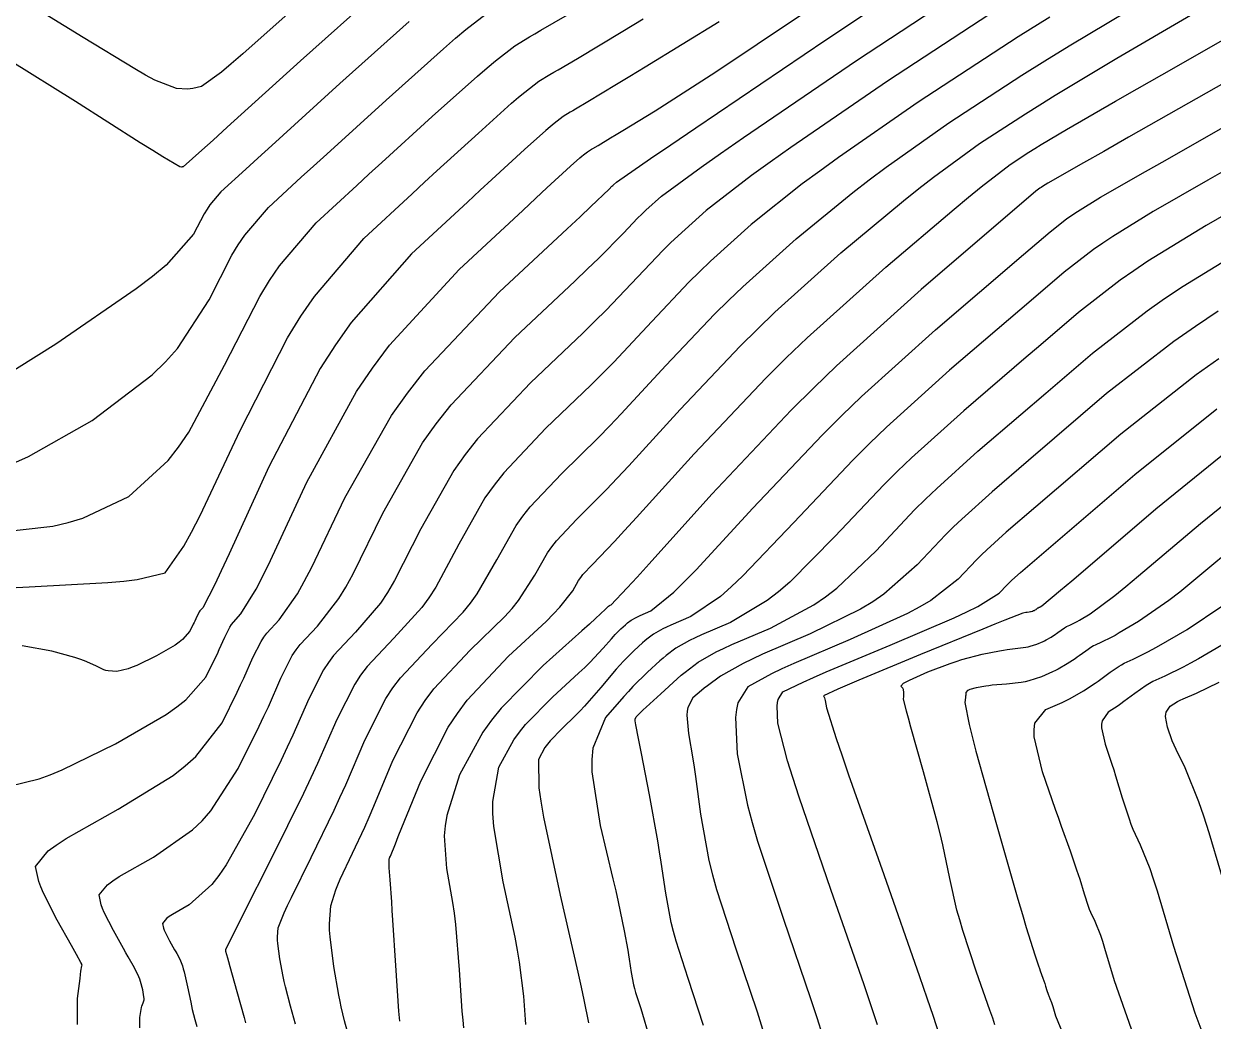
# Model space of a CAD drawing. Header units: metres. Extents: x 837117 to 838477, y 1189012 to 1191015.
# Drawn here: x 837552.6 to 837608.5, y 1190160.4 to 1190207.3 of the extents above; entities that cross this region are included whole.
import ezdxf

# ---------------------------------------------------------------- set-up
doc = ezdxf.new("R2010")
doc.units = ezdxf.units.M
doc.header["$LTSCALE"] = 0.3
doc.layers.add('COTAS 10', color=1, linetype='Continuous')
doc.layers.add('COTAS INT', color=252, linetype='Continuous')

msp = doc.modelspace()

# ---------------------------------------------------------------- linework, layer by layer
at = {"layer": 'COTAS 10'}
for points, elevation in [([(837558.094, 1190160.105), (837558.097, 1190160.586), (837558.153, 1190160.972), (837558.17, 1190161.053), (837558.187, 1190161.123), (837558.251, 1190161.281), (837558.289, 1190161.426), (837558.289, 1190161.487), (837558.286, 1190161.558), (837558.235, 1190161.886), (837558.126, 1190162.28), (837558.085, 1190162.392), (837558.039, 1190162.504), (837557.836, 1190162.918), (837557.543, 1190163.444), (837557.441, 1190163.627), (837557.33, 1190163.827), (837556.853, 1190164.681), (837556.423, 1190165.521), (837556.341, 1190165.711), (837556.276, 1190165.882), (837556.175, 1190166.347), (837556.571, 1190166.829), (837556.819, 1190167.012), (837557.128, 1190167.216), (837558.741, 1190168.129), (837560.57, 1190169.405), (837561.015, 1190169.838), (837561.433, 1190170.306), (837562.718, 1190172.282), (837563.7, 1190174.273), (837563.926, 1190174.749), (837564.133, 1190175.194), (837564.716, 1190176.53), (837565.257, 1190177.591), (837565.437, 1190177.862), (837565.63, 1190178.123), (837566.438, 1190178.984), (837567.453, 1190180.28), (837567.776, 1190180.816), (837568.119, 1190181.429), (837569.509, 1190184.281), (837571.381, 1190187.587), (837572.027, 1190188.487), (837572.728, 1190189.379), (837575.719, 1190192.544), (837578.542, 1190195.192), (837579.135, 1190195.759), (837579.648, 1190196.254), (837580.822, 1190197.441), (837581.487, 1190198.143), (837581.679, 1190198.332), (837581.874, 1190198.52), (837582.606, 1190199.178), (837584.471, 1190200.548), (837585.381, 1190201.184), (837586.461, 1190201.931), (837591.783, 1190205.557), (837598.114, 1190209.738)], 1660), ([(837551.057, 1190183.353), (837554.003, 1190183.683), (837554.729, 1190183.852), (837555.416, 1190184.054), (837557.572, 1190185.065), (837559.42, 1190186.76), (837559.912, 1190187.394), (837560.396, 1190188.1), (837562.077, 1190191.241), (837563.727, 1190194.46), (837564.192, 1190195.215), (837564.661, 1190195.909), (837566.385, 1190197.923), (837568.284, 1190199.679), (837568.863, 1190200.211), (837569.465, 1190200.763), (837571.834, 1190202.922), (837573.962, 1190204.824), (837574.412, 1190205.214), (837574.803, 1190205.545), (837575.713, 1190206.247), (837576.409, 1190206.662), (837576.663, 1190206.812), (837576.945, 1190206.977), (837578.188, 1190207.7)], 1650), ([(837570.317, 1190160.414), (837570.272, 1190160.886), (837570.117, 1190163.027), (837569.988, 1190165.156), (837569.959, 1190165.62), (837569.932, 1190166.031), (837569.859, 1190167.062), (837569.819, 1190167.62), (837569.812, 1190167.733), (837569.808, 1190167.827), (837569.811, 1190168.017), (837569.829, 1190168.085), (837569.835, 1190168.103), (837569.841, 1190168.12), (837569.867, 1190168.178), (837570.103, 1190168.75), (837570.241, 1190169.091), (837570.412, 1190169.512), (837571.294, 1190171.691), (837572.589, 1190174.232), (837573.02, 1190174.881), (837573.483, 1190175.506), (837575.417, 1190177.566), (837577.183, 1190179.197), (837577.539, 1190179.551), (837577.838, 1190179.863), (837578.438, 1190180.638), (837578.716, 1190181.13), (837578.812, 1190181.264), (837578.917, 1190181.397), (837579.362, 1190181.868), (837580.401, 1190182.95), (837580.878, 1190183.468), (837581.439, 1190184.08), (837584.151, 1190187.08), (837587.51, 1190190.625), (837588.478, 1190191.581), (837589.462, 1190192.526), (837593.155, 1190195.849), (837596.364, 1190198.567), (837597.043, 1190199.131), (837597.632, 1190199.613), (837599.004, 1190200.674), (837599.883, 1190201.247), (837600.161, 1190201.421), (837600.455, 1190201.602), (837601.641, 1190202.315), (837603.956, 1190203.651), (837604.961, 1190204.226), (837606.125, 1190204.889), (837611.641, 1190208.025)], 1670), ([(837584.587, 1190160.213), (837583.868, 1190162.416), (837583.297, 1190164.181), (837583.175, 1190164.626), (837583.068, 1190165.051), (837582.812, 1190166.426), (837582.599, 1190167.894), (837582.52, 1190168.378), (837582.432, 1190168.895), (837582.043, 1190171.045), (837581.673, 1190172.991), (837581.598, 1190173.381), (837581.535, 1190173.706), (837581.405, 1190174.341), (837581.377, 1190174.529), (837581.377, 1190174.571), (837581.381, 1190174.61), (837581.425, 1190174.717), (837581.642, 1190174.933), (837581.755, 1190175.041), (837581.89, 1190175.169), (837582.572, 1190175.805), (837583.348, 1190176.501), (837583.543, 1190176.667), (837583.729, 1190176.822), (837584.332, 1190177.283), (837585.186, 1190177.764), (837585.531, 1190177.93), (837585.923, 1190178.112), (837587.731, 1190178.888), (837589.778, 1190179.975), (837590.321, 1190180.352), (837590.854, 1190180.762), (837592.695, 1190182.52), (837594.508, 1190184.438), (837595.024, 1190184.949), (837595.546, 1190185.452), (837597.48, 1190187.196), (837599.507, 1190188.93), (837600.675, 1190189.93), (837602.869, 1190191.807), (837605.434, 1190193.794), (837606.257, 1190194.366), (837607.128, 1190194.948), (837610.684, 1190197.131)], 1680), ([(837598.285, 1190160.242), (837598.178, 1190160.561), (837598.05, 1190160.932), (837597.424, 1190162.713), (837596.771, 1190164.682), (837596.627, 1190165.173), (837596.498, 1190165.639), (837596.164, 1190167.125), (837595.832, 1190168.703), (837595.704, 1190169.228), (837595.562, 1190169.79), (837594.919, 1190172.136), (837594.325, 1190174.239), (837594.213, 1190174.647), (837594.123, 1190174.981), (837593.989, 1190175.557), (837594, 1190175.655), (837594.002, 1190175.687), (837594.003, 1190175.721), (837594.005, 1190175.862), (837593.983, 1190176.001), (837593.97, 1190176.034), (837593.953, 1190176.064), (837593.865, 1190176.154), (837593.992, 1190176.302), (837594.11, 1190176.369), (837594.264, 1190176.447), (837595.122, 1190176.824), (837596.179, 1190177.226), (837596.459, 1190177.32), (837596.733, 1190177.407), (837597.679, 1190177.655), (837598.49, 1190177.821), (837598.679, 1190177.855), (837598.853, 1190177.884), (837599.355, 1190177.944), (837599.738, 1190177.989), (837599.837, 1190178.008), (837599.933, 1190178.03), (837600.257, 1190178.133), (837600.545, 1190178.258), (837600.619, 1190178.294), (837600.69, 1190178.33), (837600.925, 1190178.465), (837601.13, 1190178.6), (837601.182, 1190178.636), (837601.232, 1190178.672), (837601.399, 1190178.794), (837601.556, 1190178.903), (837601.6, 1190178.929), (837601.645, 1190178.954), (837601.809, 1190179.029), (837602.056, 1190179.15), (837602.154, 1190179.203), (837602.263, 1190179.264), (837602.764, 1190179.556), (837603.913, 1190180.419), (837604.432, 1190180.84), (837605.037, 1190181.34), (837607.95, 1190183.804), (837611.331, 1190186.538)], 1690)]:
    msp.add_lwpolyline(points, dxfattribs=dict(at, elevation=elevation))
at = {"layer": 'COTAS INT'}
for points, elevation in [([(837555.161, 1190160.267), (837555.17, 1190161.487), (837555.284, 1190162.429), (837555.307, 1190162.612), (837555.327, 1190162.76), (837555.372, 1190163.01), (837555.378, 1190163.053), (837555.374, 1190163.071), (837555.368, 1190163.09), (837555.325, 1190163.18), (837555.119, 1190163.549), (837554.879, 1190163.98), (837554.215, 1190165.168), (837553.565, 1190166.437), (837553.442, 1190166.724), (837553.343, 1190166.983), (837553.19, 1190167.685), (837553.789, 1190168.414), (837554.164, 1190168.69), (837554.63, 1190168.999), (837557.069, 1190170.379), (837559.662, 1190171.968), (837560.226, 1190172.408), (837560.723, 1190172.847), (837561.96, 1190174.435), (837562.668, 1190175.87), (837562.831, 1190176.214), (837562.98, 1190176.534), (837563.401, 1190177.498), (837563.791, 1190178.263), (837563.92, 1190178.459), (837564.06, 1190178.647), (837564.642, 1190179.267), (837565.507, 1190180.497), (837565.824, 1190181.069), (837566.175, 1190181.742), (837567.723, 1190185.009), (837569.914, 1190188.879), (837570.669, 1190189.931), (837571.49, 1190190.975), (837574.991, 1190194.679), (837578.17, 1190197.64), (837578.787, 1190198.217), (837579.29, 1190198.689), (837580.156, 1190199.513), (837580.283, 1190199.647), (837580.32, 1190199.683), (837580.357, 1190199.718), (837580.496, 1190199.844), (837582.092, 1190200.944), (837583.048, 1190201.594), (837584.227, 1190202.394), (837590.339, 1190206.533), (837597.326, 1190211.18)], 1658), ([(837551.958, 1190171.456), (837553.369, 1190171.798), (837553.882, 1190171.992), (837554.45, 1190172.229), (837556.944, 1190173.441), (837559.327, 1190174.831), (837559.824, 1190175.18), (837560.25, 1190175.513), (837561.202, 1190176.588), (837561.636, 1190177.468), (837561.736, 1190177.679), (837561.827, 1190177.875), (837562.085, 1190178.466), (837562.324, 1190178.935), (837562.404, 1190179.055), (837562.489, 1190179.17), (837562.846, 1190179.551), (837563.561, 1190180.713), (837563.872, 1190181.322), (837564.231, 1190182.055), (837565.938, 1190185.738), (837568.269, 1190190.005), (837569.023, 1190191.107), (837569.824, 1190192.173), (837573.106, 1190195.738), (837576.091, 1190198.513), (837576.705, 1190199.083), (837577.227, 1190199.566), (837578.341, 1190200.594), (837578.773, 1190200.98), (837578.865, 1190201.059), (837578.944, 1190201.127), (837579.129, 1190201.269), (837579.27, 1190201.354), (837579.322, 1190201.384), (837579.379, 1190201.418), (837579.632, 1190201.565), (837580.218, 1190201.917), (837580.485, 1190202.079), (837580.798, 1190202.27), (837582.308, 1190203.197), (837584.941, 1190204.888), (837585.962, 1190205.561), (837587.109, 1190206.324), (837592.308, 1190209.817)], 1656), ([(837569.269, 1190208.776), (837565.649, 1190205.543), (837562.202, 1190202.417), (837561.54, 1190201.819), (837561.005, 1190201.338), (837560.13, 1190200.564), (837560.077, 1190200.552), (837560.061, 1190200.551), (837560.044, 1190200.55), (837559.976, 1190200.552), (837559.179, 1190201.028), (837558.702, 1190201.325), (837558.115, 1190201.694), (837555.068, 1190203.625), (837551.956, 1190205.571), (837551.327, 1190205.95), (837550.8, 1190206.259), (837549.737, 1190206.796), (837549.337, 1190206.916), (837549.228, 1190206.962), (837549.118, 1190207.014), (837548.728, 1190207.248), (837548.176, 1190207.566)], 1644), ([(837565.413, 1190160.284), (837565.178, 1190161.12), (837564.94, 1190162.036), (837564.883, 1190162.28), (837564.83, 1190162.52), (837564.67, 1190163.35), (837564.576, 1190164.062), (837564.565, 1190164.226), (837564.56, 1190164.377), (837564.596, 1190164.804), (837564.88, 1190165.515), (837565.032, 1190165.845), (837565.216, 1190166.232), (837566.145, 1190168.109), (837567.222, 1190170.326), (837567.5, 1190170.927), (837567.768, 1190171.522), (837568.663, 1190173.626), (837569.656, 1190175.576), (837569.987, 1190176.073), (837570.342, 1190176.553), (837571.826, 1190178.133), (837573.291, 1190179.63), (837573.634, 1190180.057), (837573.95, 1190180.489), (837574.866, 1190182.095), (837575.782, 1190183.713), (837576.098, 1190184.153), (837576.441, 1190184.59), (837577.905, 1190186.138), (837579.657, 1190187.847), (837580.181, 1190188.384), (837580.723, 1190188.95), (837582.82, 1190191.224), (837585.101, 1190193.632), (837585.758, 1190194.282), (837586.427, 1190194.924), (837588.935, 1190197.18), (837591.607, 1190199.359), (837592.378, 1190199.952), (837593.164, 1190200.54), (837596.116, 1190202.627), (837599.543, 1190204.86), (837600.628, 1190205.54), (837601.772, 1190206.247), (837606.397, 1190209.024)], 1666), ([(837565.628, 1190208.27), (837562.933, 1190205.862), (837562.387, 1190205.392), (837561.929, 1190205.007), (837560.995, 1190204.326), (837560.591, 1190204.235), (837560.466, 1190204.222), (837560.336, 1190204.215), (837559.816, 1190204.233), (837558.803, 1190204.635), (837558.362, 1190204.87), (837557.851, 1190205.158), (837555.424, 1190206.643), (837552.955, 1190208.149)], 1642), ([(837598.903, 1190208.296), (837593.227, 1190204.58), (837588.695, 1190201.467), (837587.713, 1190200.773), (837586.849, 1190200.151), (837584.715, 1190198.512), (837583.392, 1190197.321), (837583.039, 1190196.982), (837582.692, 1190196.639), (837581.488, 1190195.369), (837580.006, 1190193.819), (837579.484, 1190193.301), (837578.913, 1190192.744), (837576.448, 1190190.408), (837573.965, 1190187.783), (837573.384, 1190187.042), (837572.848, 1190186.296), (837571.295, 1190183.552), (837570.062, 1190181.116), (837569.729, 1190180.563), (837569.399, 1190180.064), (837568.234, 1190178.7), (837567.201, 1190177.6), (837566.954, 1190177.266), (837566.723, 1190176.919), (837566.032, 1190175.562), (837565.286, 1190173.853), (837565.021, 1190173.285), (837564.732, 1190172.675), (837563.476, 1190170.129), (837562.143, 1190167.765), (837561.804, 1190167.269), (837561.479, 1190166.843), (837560.413, 1190165.879), (837559.625, 1190165.433), (837559.474, 1190165.333), (837559.353, 1190165.244), (837559.16, 1190165.008), (837559.209, 1190164.781), (837559.241, 1190164.698), (837559.281, 1190164.605), (837559.491, 1190164.195), (837559.724, 1190163.777), (837559.778, 1190163.68), (837559.828, 1190163.591), (837559.971, 1190163.333), (837560.095, 1190163.01), (837560.133, 1190162.878), (837560.172, 1190162.728), (837560.328, 1190162.036), (837560.483, 1190161.306), (837560.522, 1190161.133), (837560.559, 1190160.972), (837560.68, 1190160.494), (837560.772, 1190160.163)], 1662), ([(837552.124, 1190186.613), (837552.863, 1190186.944), (837555.856, 1190188.645), (837558.673, 1190190.791), (837559.301, 1190191.402), (837559.864, 1190192.021), (837561.348, 1190194.314), (837562.419, 1190196.404), (837562.721, 1190196.894), (837563.025, 1190197.345), (837564.145, 1190198.652), (837565.681, 1190200.068), (837566.249, 1190200.588), (837566.878, 1190201.162), (837569.665, 1190203.698), (837572.358, 1190206.105), (837572.928, 1190206.599), (837573.422, 1190207.018), (837574.575, 1190207.906)], 1648), ([(837567.837, 1190159.973), (837567.706, 1190160.43), (837567.558, 1190161.084), (837567.507, 1190161.344), (837567.452, 1190161.638), (837567.215, 1190162.987), (837567.032, 1190164.379), (837567.01, 1190164.701), (837567.001, 1190164.996), (837567.07, 1190165.832), (837567.305, 1190166.586), (837567.4, 1190166.829), (837567.508, 1190167.087), (837568.662, 1190169.538), (837568.87, 1190170.009), (837569.09, 1190170.517), (837569.978, 1190172.659), (837571.122, 1190174.904), (837571.504, 1190175.477), (837571.913, 1190176.029), (837573.622, 1190177.85), (837575.237, 1190179.414), (837575.586, 1190179.804), (837575.894, 1190180.176), (837576.652, 1190181.366), (837577.249, 1190182.421), (837577.455, 1190182.708), (837577.679, 1190182.993), (837578.634, 1190184.003), (837580.029, 1190185.398), (837580.53, 1190185.926), (837581.081, 1190186.515), (837583.485, 1190189.152), (837586.305, 1190192.128), (837587.118, 1190192.931), (837587.944, 1190193.725), (837591.045, 1190196.515), (837593.985, 1190198.963), (837594.711, 1190199.541), (837595.398, 1190200.077), (837597.56, 1190201.65), (837599.713, 1190203.053), (837600.395, 1190203.48), (837601.114, 1190203.925), (837604.019, 1190205.669), (837607.467, 1190207.682)], 1668), ([(837549.224, 1190180.643), (837552.895, 1190180.828), (837556.582, 1190181.023), (837557.334, 1190181.091), (837557.968, 1190181.165), (837559.288, 1190181.486), (837560.166, 1190182.73), (837560.523, 1190183.386), (837560.929, 1190184.179), (837562.805, 1190188.168), (837565.034, 1190192.517), (837565.663, 1190193.536), (837566.296, 1190194.474), (837568.625, 1190197.195), (837570.886, 1190199.291), (837571.477, 1190199.835), (837572.052, 1190200.364), (837574.003, 1190202.146), (837575.565, 1190203.543), (837575.896, 1190203.829), (837576.183, 1190204.072), (837576.852, 1190204.588), (837577.362, 1190204.892), (837577.55, 1190205.003), (837577.757, 1190205.124), (837578.669, 1190205.655), (837580.786, 1190206.927), (837581.753, 1190207.516)], 1652), ([(837570.754, 1190207.386), (837567.496, 1190204.474), (837564.291, 1190201.561), (837563.635, 1190200.964), (837563.079, 1190200.457), (837561.904, 1190199.381), (837561.39, 1190198.78), (837561.25, 1190198.573), (837561.111, 1190198.348), (837560.619, 1190197.388), (837559.331, 1190195.941), (837558.69, 1190195.41), (837557.926, 1190194.822), (837554.14, 1190192.224), (837550.311, 1190189.833)], 1646), ([(837585.324, 1190207.375), (837581.841, 1190205.238), (837581.119, 1190204.797), (837580.502, 1190204.422), (837579.151, 1190203.61), (837578.568, 1190203.271), (837578.436, 1190203.193), (837578.316, 1190203.123), (837577.991, 1190202.928), (837577.564, 1190202.599), (837577.381, 1190202.444), (837577.169, 1190202.261), (837576.172, 1190201.37), (837574.64, 1190199.965), (837574.091, 1190199.459), (837573.489, 1190198.902), (837570.866, 1190196.466), (837568.026, 1190193.249), (837567.288, 1190192.199), (837566.571, 1190191.081), (837564.152, 1190186.466), (837562.287, 1190182.368), (837561.919, 1190181.575), (837561.615, 1190180.93), (837561.051, 1190179.834), (837560.919, 1190179.694), (837560.887, 1190179.651), (837560.858, 1190179.607), (837560.77, 1190179.434), (837560.674, 1190179.216), (837560.641, 1190179.143), (837560.604, 1190179.065), (837560.444, 1190178.741), (837560.092, 1190178.344), (837559.935, 1190178.221), (837559.752, 1190178.092), (837558.872, 1190177.579), (837557.948, 1190177.132), (837557.737, 1190177.044), (837557.544, 1190176.972), (837557.009, 1190176.845), (837556.609, 1190176.871), (837556.502, 1190176.895), (837556.396, 1190176.927), (837556.027, 1190177.107), (837555.49, 1190177.354), (837555.278, 1190177.429), (837555.039, 1190177.507), (837553.95, 1190177.81), (837552.558, 1190178.056)], 1654), ([(837600.862, 1190207.599), (837599.373, 1190206.666), (837594.671, 1190203.604), (837590.929, 1190201.004), (837590.046, 1190200.362), (837589.228, 1190199.755), (837586.825, 1190197.846), (837584.909, 1190196.122), (837584.399, 1190195.632), (837583.896, 1190195.136), (837582.154, 1190193.296), (837580.364, 1190191.384), (837579.833, 1190190.842), (837579.285, 1190190.295), (837577.177, 1190188.273), (837575.203, 1190186.186), (837574.741, 1190185.597), (837574.315, 1190185.004), (837573.08, 1190182.823), (837572.006, 1190180.802), (837571.681, 1190180.31), (837571.345, 1190179.847), (837570.03, 1190178.417), (837568.771, 1190177.076), (837568.47, 1190176.67), (837568.19, 1190176.248), (837567.347, 1190174.594), (837566.446, 1190172.528), (837566.129, 1190171.845), (837565.782, 1190171.114), (837564.284, 1190168.075), (837562.924, 1190165.376), (837562.664, 1190164.86), (837562.455, 1190164.444), (837562.121, 1190163.776), (837562.12, 1190163.758), (837562.12, 1190163.751), (837562.121, 1190163.744), (837562.125, 1190163.714), (837562.209, 1190163.401), (837562.26, 1190163.216), (837562.322, 1190162.988), (837562.65, 1190161.811), (837562.989, 1190160.595), (837563.06, 1190160.344)], 1664), ([(837610.562, 1190205.355), (837604.563, 1190201.951), (837603.395, 1190201.287), (837602.44, 1190200.745), (837600.768, 1190199.794), (837600.513, 1190199.637), (837600.45, 1190199.595), (837600.391, 1190199.554), (837600.206, 1190199.411), (837594.817, 1190194.8), (837590.838, 1190191.213), (837589.765, 1190190.179), (837588.704, 1190189.127), (837584.975, 1190185.183), (837582.028, 1190181.913), (837581.46, 1190181.287), (837581, 1190180.782), (837580.234, 1190179.966), (837580.179, 1190179.943), (837580.168, 1190179.937), (837580.157, 1190179.932), (837580.131, 1190179.918), (837580.113, 1190179.904), (837580.101, 1190179.894), (837580.078, 1190179.873), (837580.048, 1190179.843), (837580.039, 1190179.832), (837580.028, 1190179.821), (837579.986, 1190179.771), (837579.506, 1190179.332), (837579.22, 1190179.075), (837578.868, 1190178.76), (837577.044, 1190177.132), (837575.069, 1190175.12), (837574.622, 1190174.562), (837574.218, 1190174.004), (837573.119, 1190171.986), (837572.527, 1190170.081), (837572.443, 1190169.595), (837572.393, 1190169.127), (837572.499, 1190167.586), (837572.792, 1190165.99), (837572.86, 1190165.488), (837572.922, 1190164.96), (837573.096, 1190162.834), (837573.231, 1190160.886), (837573.268, 1190160.47), (837573.304, 1190160.108)], 1672), ([(837576.233, 1190160.263), (837576.213, 1190160.496), (837576.137, 1190161.585), (837575.943, 1190163.191), (837575.847, 1190163.75), (837575.734, 1190164.357), (837575.172, 1190166.96), (837574.728, 1190169.566), (837574.688, 1190170.174), (837574.685, 1190170.734), (837574.972, 1190172.347), (837575.676, 1190173.639), (837575.934, 1190173.997), (837576.221, 1190174.354), (837577.485, 1190175.642), (837578.73, 1190176.777), (837579.004, 1190177.037), (837579.247, 1190177.274), (837579.871, 1190177.936), (837580.256, 1190178.388), (837580.349, 1190178.492), (837580.436, 1190178.587), (837580.701, 1190178.856), (837580.913, 1190179.046), (837580.966, 1190179.091), (837581.017, 1190179.133), (837581.182, 1190179.259), (837581.414, 1190179.39), (837581.509, 1190179.436), (837581.615, 1190179.485), (837582.108, 1190179.697), (837583.195, 1190180.58), (837583.676, 1190181.053), (837584.235, 1190181.626), (837586.905, 1190184.517), (837590.155, 1190187.955), (837591.08, 1190188.871), (837592.015, 1190189.772), (837595.483, 1190192.899), (837599.63, 1190196.447), (837600.872, 1190197.51), (837601.652, 1190198.114), (837601.902, 1190198.288), (837602.167, 1190198.465), (837603.247, 1190199.128), (837605.363, 1190200.341), (837606.281, 1190200.864), (837607.343, 1190201.468), (837612.375, 1190204.326)], 1674), ([(837609.167, 1190200.44), (837608.287, 1190199.936), (837605.726, 1190198.463), (837603.821, 1190197.292), (837603.353, 1190196.98), (837602.912, 1190196.674), (837601.537, 1190195.609), (837599.979, 1190194.275), (837596.148, 1190190.998), (837593.192, 1190188.332), (837592.394, 1190187.564), (837591.606, 1190186.783), (837588.835, 1190183.852), (837586.441, 1190181.338), (837585.891, 1190180.82), (837585.389, 1190180.378), (837583.982, 1190179.427), (837583.051, 1190179.027), (837582.85, 1190178.934), (837582.672, 1190178.848), (837582.232, 1190178.6), (837581.921, 1190178.363), (837581.825, 1190178.283), (837581.724, 1190178.198), (837581.325, 1190177.839), (837580.824, 1190177.331), (837580.659, 1190177.151), (837580.484, 1190176.954), (837579.756, 1190176.102), (837578.989, 1190175.217), (837578.788, 1190175), (837578.592, 1190174.794), (837577.926, 1190174.152), (837577.372, 1190173.588), (837577.246, 1190173.431), (837577.133, 1190173.275), (837576.825, 1190172.708), (837576.842, 1190171.386), (837576.934, 1190170.753), (837577.063, 1190170.004), (837577.845, 1190166.335), (837578.675, 1190162.724), (837578.835, 1190162.011), (837578.964, 1190161.423), (837579.179, 1190160.337)], 1676), ([(837611.21, 1190199.532), (837608.205, 1190197.797), (837605.474, 1190196.12), (837604.805, 1190195.673), (837604.173, 1190195.234), (837602.203, 1190193.708), (837600.327, 1190192.102), (837599.754, 1190191.612), (837596.814, 1190189.097), (837594.369, 1190186.892), (837593.709, 1190186.256), (837593.057, 1190185.61), (837590.765, 1190183.186), (837588.648, 1190181.05), (837588.106, 1190180.586), (837587.583, 1190180.177), (837585.857, 1190179.157), (837584.487, 1190178.569), (837584.19, 1190178.432), (837583.929, 1190178.306), (837583.282, 1190177.942), (837582.825, 1190177.592), (837582.684, 1190177.475), (837582.536, 1190177.35), (837581.948, 1190176.822), (837581.264, 1190176.138), (837581.055, 1190175.913), (837580.838, 1190175.674), (837579.984, 1190174.679), (837579.391, 1190173.237), (837579.338, 1190172.714), (837579.334, 1190172.137), (837579.722, 1190169.61), (837580.325, 1190167.101), (837580.457, 1190166.536), (837580.572, 1190166.028), (837580.862, 1190164.66), (837581.026, 1190163.753), (837581.063, 1190163.535), (837581.097, 1190163.331), (837581.186, 1190162.711), (837581.295, 1190162.131), (837581.34, 1190161.952), (837581.391, 1190161.764), (837581.632, 1190161.019), (837582.07, 1190159.574)], 1678), ([(837608.782, 1190193.776), (837607.708, 1190193.059), (837606.694, 1190192.354), (837603.534, 1190189.906), (837599.856, 1190186.758), (837598.146, 1190185.295), (837596.722, 1190184.011), (837596.338, 1190183.641), (837595.959, 1190183.265), (837594.625, 1190181.854), (837593.061, 1190180.474), (837592.537, 1190180.118), (837591.972, 1190179.773), (837589.605, 1190178.618), (837587.359, 1190177.654), (837586.872, 1190177.429), (837586.444, 1190177.221), (837585.383, 1190176.624), (837584.769, 1190176.177), (837584.622, 1190176.064), (837584.486, 1190175.957), (837584.078, 1190175.608), (837583.841, 1190175.158), (837583.812, 1190174.986), (837583.799, 1190174.794), (837583.883, 1190173.93), (837584.083, 1190172.742), (837584.142, 1190172.345), (837584.203, 1190171.92), (837584.437, 1190170.14), (837584.842, 1190167.971), (837585.01, 1190167.3), (837585.203, 1190166.598), (837586.105, 1190163.812), (837587.103, 1190160.852), (837587.358, 1190160.041)], 1682), ([(837608.8, 1190191.543), (837607.734, 1190190.786), (837604.2, 1190188.005), (837600.204, 1190184.585), (837598.812, 1190183.393), (837597.899, 1190182.571), (837597.653, 1190182.334), (837597.41, 1190182.093), (837596.555, 1190181.188), (837595.268, 1190180.187), (837594.752, 1190179.884), (837594.167, 1190179.571), (837591.479, 1190178.348), (837588.83, 1190177.221), (837588.27, 1190176.967), (837587.785, 1190176.739), (837586.661, 1190176.126), (837586.199, 1190175.372), (837586.133, 1190175.055), (837586.093, 1190174.691), (837586.17, 1190172.986), (837586.655, 1190170.569), (837586.873, 1190169.756), (837587.126, 1190168.882), (837588.341, 1190165.208), (837589.62, 1190161.49), (837589.915, 1190160.589), (837590.183, 1190159.742)], 1684), ([(837592.762, 1190160.251), (837592.471, 1190161.136), (837592.137, 1190162.129), (837590.577, 1190166.604), (837589.076, 1190170.949), (837588.779, 1190171.859), (837588.534, 1190172.643), (837588.08, 1190174.415), (837588.044, 1190175.216), (837588.062, 1190175.387), (837588.094, 1190175.536), (837588.31, 1190175.889), (837589.265, 1190176.353), (837589.761, 1190176.571), (837590.358, 1190176.827), (837593.353, 1190178.079), (837596.361, 1190179.369), (837596.967, 1190179.65), (837597.474, 1190179.899), (837598.485, 1190180.523), (837598.861, 1190180.92), (837598.968, 1190181.026), (837599.076, 1190181.131), (837599.477, 1190181.492), (837604.865, 1190186.105), (837608.717, 1190189.184)], 1686), ([(837609.814, 1190187.681), (837605.841, 1190184.469), (837602.533, 1190181.642), (837601.893, 1190181.098), (837601.372, 1190180.656), (837600.489, 1190179.921), (837600.401, 1190179.87), (837600.381, 1190179.859), (837600.364, 1190179.85), (837600.32, 1190179.828), (837600.291, 1190179.815), (837600.283, 1190179.81), (837600.275, 1190179.806), (837600.248, 1190179.787), (837600.218, 1190179.765), (837600.209, 1190179.759), (837600.2, 1190179.752), (837600.164, 1190179.728), (837600.122, 1190179.704), (837600.11, 1190179.698), (837600.096, 1190179.692), (837600.046, 1190179.67), (837599.988, 1190179.651), (837599.971, 1190179.648), (837599.954, 1190179.644), (837599.886, 1190179.636), (837599.797, 1190179.625), (837599.766, 1190179.62), (837599.733, 1190179.614), (837599.589, 1190179.585), (837598.754, 1190179.265), (837598.284, 1190179.076), (837597.711, 1190178.843), (837594.781, 1190177.639), (837591.89, 1190176.437), (837591.341, 1190176.205), (837590.902, 1190176.018), (837590.228, 1190175.705), (837590.273, 1190175.603), (837590.288, 1190175.549), (837590.303, 1190175.482), (837590.369, 1190175.147), (837590.824, 1190173.695), (837591.087, 1190172.926), (837591.408, 1190171.996), (837593.058, 1190167.311), (837594.745, 1190162.513), (837595.089, 1190161.512), (837595.379, 1190160.653), (837595.985, 1190158.736)], 1688), ([(837610.058, 1190183.138), (837607.542, 1190181.038), (837606.97, 1190180.582), (837606.453, 1190180.182), (837605.038, 1190179.191), (837604.126, 1190178.658), (837603.926, 1190178.546), (837603.749, 1190178.45), (837603.297, 1190178.23), (837602.998, 1190178.092), (837602.917, 1190178.047), (837602.836, 1190177.999), (837602.551, 1190177.802), (837602.247, 1190177.579), (837602.155, 1190177.514), (837602.059, 1190177.448), (837601.685, 1190177.203), (837601.258, 1190176.956), (837601.128, 1190176.889), (837600.994, 1190176.824), (837600.469, 1190176.597), (837599.878, 1190176.409), (837599.703, 1190176.369), (837599.522, 1190176.334), (837598.824, 1190176.252), (837598.16, 1190176.197), (837598.001, 1190176.179), (837597.853, 1190176.16), (837597.404, 1190176.084), (837597.099, 1190175.999), (837597.041, 1190175.975), (837596.994, 1190175.95), (837596.921, 1190175.859), (837596.913, 1190175.732), (837596.907, 1190175.684), (837596.901, 1190175.631), (837596.866, 1190175.395), (837597.068, 1190174.35), (837597.211, 1190173.787), (837597.391, 1190173.105), (837598.355, 1190169.655), (837599.366, 1190166.145), (837599.576, 1190165.426), (837599.755, 1190164.817), (837600.151, 1190163.529), (837600.33, 1190163.015), (837600.373, 1190162.892), (837600.412, 1190162.779), (837600.531, 1190162.444), (837600.622, 1190162.185), (837600.644, 1190162.119), (837600.664, 1190162.057), (837600.726, 1190161.856), (837600.78, 1190161.687), (837600.795, 1190161.646), (837600.811, 1190161.606), (837600.869, 1190161.482), (837600.947, 1190161.29), (837600.974, 1190161.208), (837601.005, 1190161.114), (837601.137, 1190160.67), (837601.705, 1190159.265)], 1692), ([(837604.694, 1190160.041), (837603.909, 1190162.305), (837603.455, 1190163.831), (837603.351, 1190164.155), (837603.256, 1190164.437), (837602.99, 1190165.096), (837602.789, 1190165.524), (837602.735, 1190165.66), (837602.682, 1190165.803), (837602.496, 1190166.382), (837602.283, 1190167.074), (837602.213, 1190167.289), (837602.138, 1190167.513), (837601.827, 1190168.404), (837601.419, 1190169.558), (837601.282, 1190169.947), (837601.135, 1190170.367), (837600.52, 1190172.137), (837600.13, 1190173.783), (837600.125, 1190174.124), (837600.165, 1190174.417), (837600.681, 1190175.06), (837601.443, 1190175.39), (837601.638, 1190175.485), (837601.826, 1190175.581), (837602.446, 1190175.94), (837602.989, 1190176.297), (837603.128, 1190176.392), (837603.261, 1190176.485), (837603.702, 1190176.81), (837604.117, 1190177.096), (837604.234, 1190177.166), (837604.352, 1190177.231), (837604.786, 1190177.431), (837605.441, 1190177.75), (837605.698, 1190177.89), (837605.989, 1190178.052), (837607.313, 1190178.826), (837608.994, 1190179.944)], 1694), ([(837609.588, 1190178.46), (837607.852, 1190177.447), (837607.471, 1190177.234), (837607.133, 1190177.05), (837606.274, 1190176.632), (837605.705, 1190176.37), (837605.551, 1190176.284), (837605.397, 1190176.193), (837604.854, 1190175.818), (837604.337, 1190175.431), (837604.201, 1190175.334), (837604.067, 1190175.24), (837603.609, 1190174.933), (837603.319, 1190174.531), (837603.291, 1190174.377), (837603.286, 1190174.205), (837603.459, 1190173.427), (837603.779, 1190172.494), (837603.867, 1190172.223), (837603.954, 1190171.948), (837604.267, 1190170.909), (837604.584, 1190169.919), (837604.675, 1190169.674), (837604.767, 1190169.442), (837605.11, 1190168.71), (837605.565, 1190167.583), (837605.727, 1190167.103), (837605.905, 1190166.549), (837606.682, 1190163.94), (837607.682, 1190160.816), (837608.002, 1190159.938)], 1696), ([(837609.454, 1190165.575), (837608.356, 1190169.266), (837608.103, 1190170.05), (837607.873, 1190170.73), (837607.231, 1190172.324), (837606.799, 1190173.175), (837606.703, 1190173.386), (837606.616, 1190173.587), (837606.386, 1190174.227), (837606.305, 1190174.726), (837606.313, 1190174.839), (837606.333, 1190174.94), (837606.513, 1190175.216), (837606.866, 1190175.434), (837606.995, 1190175.5), (837607.137, 1190175.568), (837607.763, 1190175.833), (837608.826, 1190176.35)], 1698)]:
    msp.add_lwpolyline(points, dxfattribs=dict(at, elevation=elevation))

doc.saveas('drawing.dxf')
